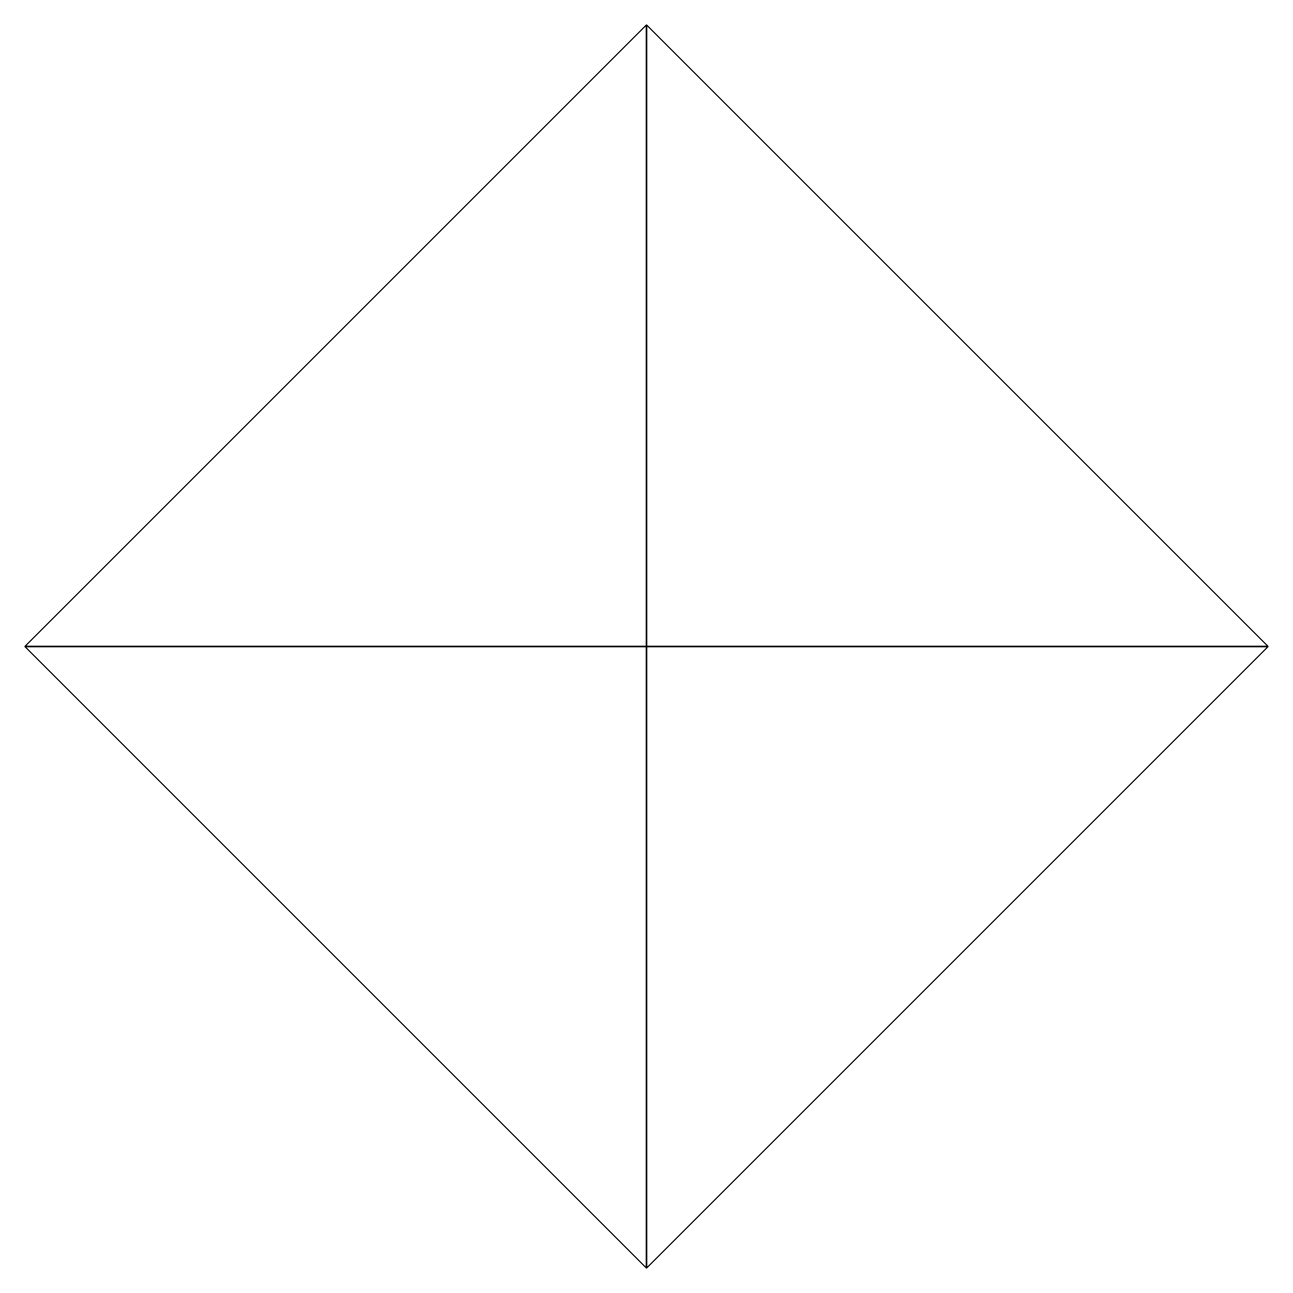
# Model space of a CAD drawing. Header units: metres. Extents: x -1 to 1, y -1 to 1.
import ezdxf

# ---------------------------------------------------------------- set-up
doc = ezdxf.new("R2010")
doc.units = ezdxf.units.M
doc.layers.add('MYLAYER1', color=16, linetype='CONTINUOUS')

msp = doc.modelspace()

# ---------------------------------------------------------------- linework, layer by layer
at = {"layer": 'MYLAYER1'}
for points in [[(-1, 0), (0, 0, 1), (0, 1)], [(0, 0, -1), (-1, 0), (0, 1)], [(0, 1), (0, 0, 1), (1, 0)], [(0, 0, -1), (0, 1), (1, 0)], [(0, -1), (0, 0, 1), (-1, 0)], [(0, 0, -1), (0, -1), (-1, 0)], [(1, 0), (0, 0, 1), (0, -1)], [(0, 0, -1), (1, 0), (0, -1)]]:
    msp.add_3dface(points, dxfattribs=at)

doc.saveas('drawing.dxf')
